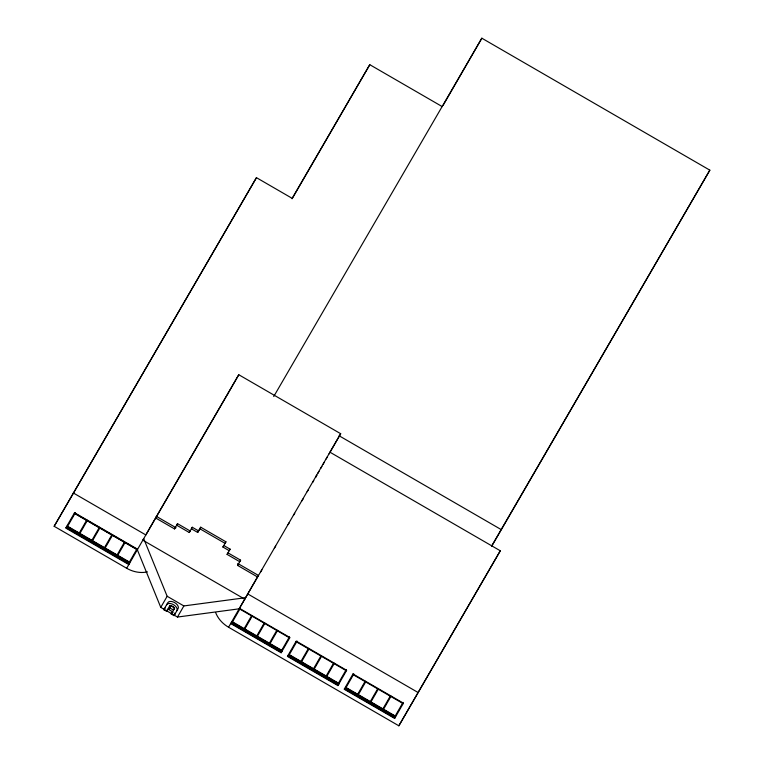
<?xml version="1.0" encoding="UTF-8"?>
<svg xmlns="http://www.w3.org/2000/svg" width="764" height="764" viewBox="0 0 764 764"><rect width="100%" height="100%" fill="white"/><g stroke="black" fill="none" stroke-linecap="round" stroke-linejoin="round"><path stroke-width="1.15" d="M147.462 571.873A26.224 21.249 29.9 0 1 126.681 568.273L54.158 526.301L256.446 177.659L292.163 198.334L369.786 64.682L442.203 106.597M256.446 177.659L54.158 526.301M66.888 527.552L67.633 526.281L79.294 533.033L78.558 534.303L66.888 527.552L75.426 512.72M78.558 534.303L86.809 519.959M79.189 534.666L79.924 533.396L91.909 540.329L91.164 541.609L79.189 534.666L87.44 520.332M91.164 541.609L99.415 527.265M91.795 541.972L92.54 540.692L104.515 547.626L103.78 548.905L91.795 541.972L100.055 527.628M369.786 64.682L292.106 198.764M103.78 548.905L112.031 534.561M104.41 549.268L105.145 547.989L117.131 554.922L116.386 556.202L104.41 549.268L112.661 534.924M116.386 556.202L124.475 542.134L112.499 535.192M117.016 556.564L117.761 555.294L129.422 562.046L128.686 563.316L117.016 556.564L125.105 542.497L136.775 549.249M128.686 563.316L137.148 548.609M126.681 568.273L156.486 516.426L176.045 527.743M227.739 393.928L238.779 374.732L340.677 433.713L329.055 453.911M238.779 374.732L155.598 517.954L174.517 528.908L177.535 523.674L190.14 530.97L189.252 532.498L176.646 525.202L177.535 523.674M189.252 532.498L192.27 527.265L198.583 530.913L197.695 532.451L191.382 528.793L192.27 527.265M197.695 532.451L200.712 527.208L225.934 541.81L222.916 547.043L229.219 550.691L230.107 549.163L223.804 545.515L222.916 547.043M491.72 546.212L709.842 170.162L481.836 38.2L443.13 105.327M198.583 530.913L200.712 527.208M239.161 608.822L177.477 617.054L160.765 607.38L167.154 596.273L143.718 538.649L142.82 540.177L244.719 599.148L245.607 597.62M167.784 609.271L166.6 611.315L163.782 609.682L167.822 602.681A5.94 3.486 30.1 0 1 174.698 602.634A5.94 3.486 30.1 0 1 178.098 608.631L174.058 615.631L171.241 614.008L173.084 610.828M166.6 611.315L169.923 605.556M168.748 609.529L169.703 607.877L173.504 610.073L174.689 608.039L170.888 605.833L168.748 609.529L172.549 611.735M170.888 605.833L169.933 607.485L170.41 607.762M173.504 610.073L174.096 609.042A2.684 1.576 30.1 0 0 172.559 606.329A2.684 1.576 30.1 0 0 169.446 606.349M177.477 617.054L183.866 605.938L245.55 597.706M227.089 554.397L227.978 552.869L240.593 560.165L239.705 561.702L227.089 554.397L230.107 549.163M257.497 576.935L237.575 565.398L240.593 560.165M340.677 433.713L239.218 608.727L289.661 637.93M330.019 452.231L500.296 550.787L398.846 725.8L228.57 627.244L258.385 575.397L237.805 563.488M231.778 623.128L232.523 621.858L244.193 628.61L243.449 629.88L231.778 623.128L240.316 608.287M312.6 482.523L313.765 480.508M315.503 477.481L316.773 475.275M317.824 473.441L318.989 471.417M320.727 468.389L321.892 466.365M323.057 464.35L324.213 462.325M326.152 458.963L327.317 456.939M243.449 629.88L251.7 615.536M244.079 630.243L244.824 628.973L256.799 635.906L256.055 637.176L244.079 630.243L252.33 615.899M256.055 637.176L264.315 622.841M256.685 637.548L257.43 636.269L269.406 643.202L268.67 644.482L256.685 637.548L264.946 623.204M268.67 644.482L276.921 630.138M269.3 644.845L270.036 643.565L281.706 650.317L280.961 651.596L269.3 644.845L277.552 630.501M280.961 651.596L289.422 636.88M230.699 623.539L281.142 652.742L289.9 637.52L239.457 608.325M288.553 655.942L289.289 654.662L300.959 661.414L300.214 662.694L288.553 655.942L297.091 641.101M300.214 662.694L308.475 648.349M300.844 663.056L301.589 661.777L313.565 668.71L312.829 669.99L300.844 663.056L309.105 648.712M312.829 669.99L321.081 655.646M313.46 670.353L314.195 669.073L326.18 676.006L325.435 677.286L313.46 670.353L321.548 656.276M325.435 677.286L333.696 662.942M326.066 677.649L326.811 676.379L338.471 683.131L337.736 684.401L326.066 677.649L334.326 663.305M337.736 684.401L346.273 669.57M337.898 685.585L346.665 670.324L296.222 641.13L287.445 656.391L337.898 685.585L339.082 683.551M345.309 688.784L346.044 687.514L357.714 694.266L356.969 695.536L345.309 688.784L353.847 673.953M356.969 695.536L365.221 681.192M357.6 695.909L358.345 694.629L370.32 701.562L369.585 702.842L357.6 695.909L365.861 681.564M369.585 702.842L377.836 688.498M370.215 703.205L370.951 701.925L382.936 708.858L382.191 710.138L370.215 703.205L378.466 688.861M382.191 710.138L390.442 695.794M382.821 710.501L383.566 709.231L395.227 715.983L394.491 717.253L382.821 710.501L391.072 696.157M491.605 546.079L709.842 170.162M394.491 717.253L403.02 702.412M398.846 725.8L500.296 550.787M228.13 393.25L145.838 534.943L73.325 492.971M174.517 528.908L175.405 527.37M273.722 396.545L481.836 38.2M163.782 609.682L165.32 607.848M171.241 614.008L172.425 611.964L173.132 612.375M174.058 615.631L175.243 613.597L174.545 613.186M225.934 541.81L225.046 543.347L199.824 528.745M237.575 565.398L238.463 563.87M260.725 571.883L261.918 569.82M274.352 548.227L275.68 546.136M288.085 524.591L289.394 522.519M293.452 515.337L294.761 513.274M301.809 500.955L303.107 498.902M307.185 491.701L308.475 489.667M315.542 477.319L316.726 475.265M281.142 652.742L282.327 650.699M339.149 435.795L501.117 529.538M247.737 593.914L418.013 692.471M137.615 549.24L74.566 512.749L65.752 528.067L128.81 564.567M74.977 513.484L86.647 520.236M87.277 520.599L99.253 527.532M99.883 527.895L111.869 534.829M74.27 513.255L137.329 549.755L160.765 607.38M295.964 641.579L346.417 670.773M352.72 674.421L403.163 703.625M66.783 526.281L129.842 562.781M231.683 621.858L282.126 651.052M288.448 654.672L338.891 683.866M345.834 687.886L395.647 716.718M67.337 526.788L129.126 562.552M288.993 655.168L338.175 683.637M345.748 688.02L394.931 716.489M67.261 526.912L129.049 562.676M232.151 622.488L281.41 650.832M288.926 655.302L338.108 683.761M345.672 688.154L394.854 716.613M66.048 527.561L129.097 564.052M287.713 655.942L338.146 685.136M344.459 688.794L394.902 717.988M230.938 623.137L281.381 652.332M167.154 596.273L183.866 605.938M166.628 604.725A5.94 3.486 30.1 0 1 173.504 604.677A5.94 3.486 30.1 0 1 176.914 610.675M228.57 627.244A26.224 21.249 29.9 0 1 215.649 612.575M352.978 673.982L344.201 689.243L394.644 718.437L403.421 703.176L352.978 673.982"/></g></svg>
